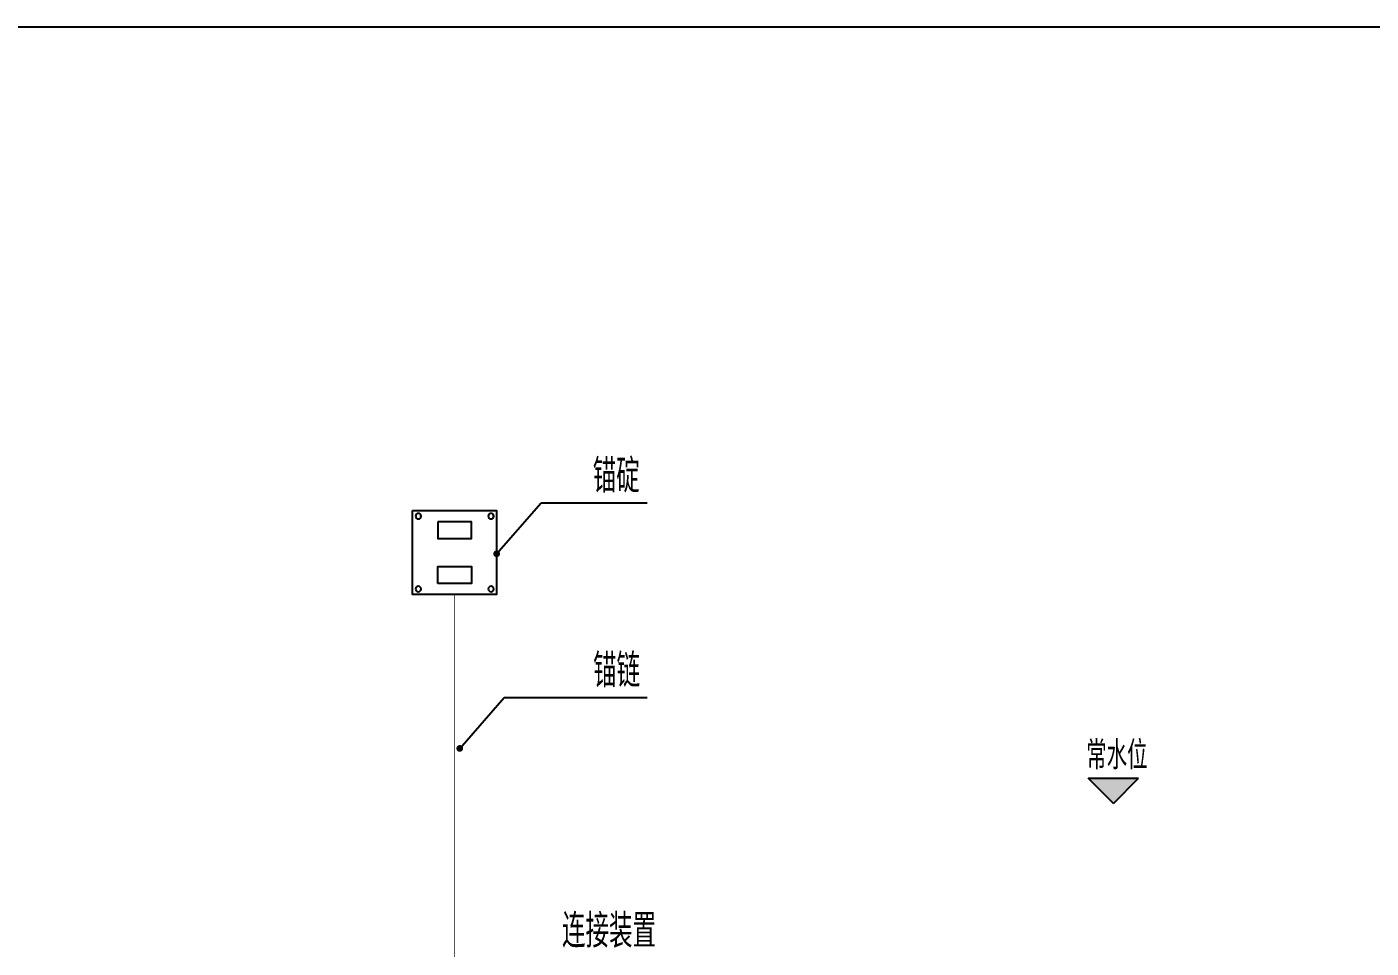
# Model space of a CAD drawing. Extents: x 1332 to 175445, y 256143 to 386027.
# Drawn here: x 68366 to 92366, y 337017 to 353462 of the extents above; entities that cross this region are included whole.
import ezdxf

# ---------------------------------------------------------------- set-up
doc = ezdxf.new("R2010")
doc.units = 0
doc.header["$LTSCALE"] = 10
doc.header["$MEASUREMENT"] = 0
doc.linetypes.add('DASH', pattern=[0.35, 0.25, -0.1])
for name, color, linetype in [('00-园建', 4, 'Continuous'), ('DIM_ELEV', 3, 'Continuous'), ('DIM_LEAD', 3, 'Continuous'), ('PUB_TEXT', 7, 'Continuous'), ('型钢', 6, 'Continuous')]:
    doc.layers.add(name, color=color, linetype=linetype)
doc.styles.add('_TCH_DIM', font='SIMPLEX', dxfattribs={"bigfont": 'GBCBIG'})
doc.styles.add('PALMstyle', font='HAIWENRS', dxfattribs={"width": 0.7, "bigfont": 'HZTXT'})

# ---------------------------------------------------------------- blocks, each defined once
blk = doc.blocks.new('dz')
at = {"layer": '00-园建'}
for points in [[(0, 0), (1500, 0), (1500, 1500), (0, 1500)], [(450, 1300), (450, 1000), (1050, 1000), (1050, 1300)], [(450, 200), (450, 500), (1050, 500), (1050, 200)]]:
    blk.add_lwpolyline(points, close=True, dxfattribs=at)
for centre in [(100, 1400), (1400, 1400), (100, 100), (1400, 100)]:
    blk.add_circle(centre, 50, dxfattribs=at)

msp = doc.modelspace()

# ---------------------------------------------------------------- hatches: boundary and pattern name
at = {"layer": 'DIM_ELEV'}
msp.add_hatch(color=256, dxfattribs=at).paths.add_polyline_path([(87764.1, 339601), (87314.1, 340051), (88214.1, 340051)])

# ---------------------------------------------------------------- linework, layer by layer
at = {"layer": '00-园建', "linetype": 'DASH', "const_width": 10, "elevation": -36503}
msp.add_lwpolyline([(76003.3, 332577.3), (76003.3, 343327.3)], dxfattribs=at)
at = {"layer": 'DIM_ELEV'}
for p, q in [((87764.1, 339601), (87314.1, 340051)), ((87314.1, 340051), (88214.1, 340051)), ((87764.1, 339601), (88214.1, 340051))]:
    msp.add_line(p, q, dxfattribs=at)
at = {"layer": 'DIM_LEAD'}
for p, q in [((76752.8, 344056.4), (77547.3, 344966.8)), ((77547.3, 344966.8), (79442.6, 344966.8)), ((76094, 340581.6), (76888.5, 341492)), ((76888.5, 341492), (79442.6, 341492))]:
    msp.add_line(p, q, dxfattribs=at)
at = {"layer": 'DIM_LEAD', "const_width": 60}
for points in [[(76733, 344033.8, 1), (76772.5, 344079, 1)], [(76074.2, 340559, 1), (76113.7, 340604.2, 1)]]:
    msp.add_lwpolyline(points, format="xyb", close=True, dxfattribs=at)
at = {"layer": '型钢'}
msp.add_lwpolyline([(21985.1, 353461.9), (175445.1, 353461.9), (175445.1, 307907.1), (21985.1, 307907.1)], close=True, dxfattribs=at)

# ---------------------------------------------------------------- block references
at = {"layer": '00-园建', "xscale": -1, "rotation": 179.9999999999292}
msp.add_blockref('dz', (75253.3, 344827.3, -36503), dxfattribs=at)

# ---------------------------------------------------------------- texts
at = {"layer": 'PUB_TEXT', "style": 'PALMstyle', "width": 0.7}
for s, p in [('锚碇', (78468.9, 345146.8)), ('锚链', (78475.6, 341672)), ('连接装置', (77919.6, 337025.3))]:
    msp.add_text(s, height=600, dxfattribs=at).set_placement(p)
at = {"layer": 'PUB_TEXT', "style": '_TCH_DIM'}
msp.add_text('常水位', height=506.38, dxfattribs=at).set_placement((87280, 340208.5))

doc.saveas('drawing.dxf')
